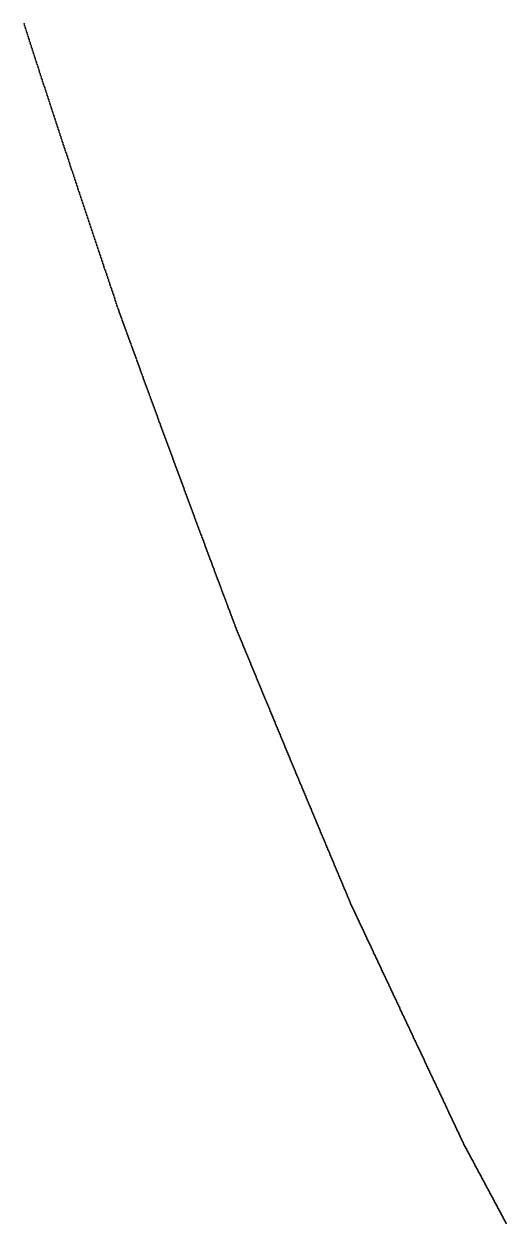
# Model space of a CAD drawing. Header units: metres. Extents: x 0 to 360, y 46 to 216.
# Drawn here: x 180 to 186.67, y 73.08 to 89.7 of the extents above; entities that cross this region are included whole.
import ezdxf

# ---------------------------------------------------------------- set-up
doc = ezdxf.new("R2010")
doc.units = ezdxf.units.M

msp = doc.modelspace()

# ---------------------------------------------------------------- linework, layer by layer
for p in [(180, 89.7), (180.007, 89.678), (180.014, 89.656), (180.021, 89.635), (180.028, 89.613), (180.035, 89.591), (180.042, 89.57), (180.049, 89.548), (180.056, 89.526), (180.063, 89.505), (180.07, 89.483), (180.077, 89.462), (180.084, 89.44), (180.091, 89.418), (180.098, 89.397), (180.105, 89.375), (180.112, 89.354), (180.119, 89.332), (180.126, 89.311), (180.133, 89.289), (180.14, 89.267), (180.147, 89.246), (180.154, 89.224), (180.161, 89.203), (180.168, 89.181), (180.175, 89.16), (180.182, 89.138), (180.189, 89.117), (180.196, 89.095), (180.203, 89.074), (180.21, 89.052), (180.216, 89.031), (180.223, 89.01), (180.23, 88.988), (180.237, 88.967), (180.244, 88.945), (180.251, 88.924), (180.258, 88.902), (180.265, 88.881), (180.272, 88.86), (180.279, 88.838), (180.286, 88.817), (180.293, 88.795), (180.3, 88.774), (180.307, 88.753), (180.314, 88.731), (180.321, 88.71), (180.328, 88.689), (180.335, 88.667), (180.342, 88.646), (180.349, 88.625), (180.356, 88.603), (180.363, 88.582), (180.37, 88.561), (180.377, 88.539), (180.384, 88.518), (180.391, 88.497), (180.398, 88.475), (180.405, 88.454), (180.412, 88.433), (180.419, 88.412), (180.426, 88.39), (180.433, 88.369), (180.44, 88.348), (180.447, 88.327), (180.454, 88.305), (180.461, 88.284), (180.468, 88.263), (180.474, 88.242), (180.481, 88.221), (180.488, 88.199), (180.495, 88.178), (180.502, 88.157), (180.509, 88.136), (180.516, 88.115), (180.523, 88.093), (180.53, 88.072), (180.537, 88.051), (180.544, 88.03), (180.551, 88.009), (180.558, 87.988), (180.565, 87.967), (180.572, 87.946), (180.579, 87.924), (180.586, 87.903), (180.593, 87.882), (180.6, 87.861), (180.607, 87.84), (180.614, 87.819), (180.621, 87.798), (180.628, 87.777), (180.634, 87.756), (180.641, 87.735), (180.648, 87.714), (180.655, 87.693), (180.662, 87.672), (180.669, 87.651), (180.676, 87.63), (180.683, 87.609), (180.69, 87.588), (180.697, 87.567), (180.704, 87.546), (180.711, 87.525), (180.718, 87.504), (180.725, 87.483), (180.732, 87.462), (180.739, 87.441), (180.746, 87.42), (180.752, 87.399), (180.759, 87.378), (180.766, 87.357), (180.773, 87.336), (180.78, 87.315), (180.787, 87.294), (180.794, 87.273), (180.801, 87.253), (180.808, 87.232), (180.815, 87.211), (180.822, 87.19), (180.829, 87.169), (180.836, 87.148), (180.843, 87.127), (180.85, 87.106), (180.856, 87.086), (180.863, 87.065), (180.87, 87.044), (180.877, 87.023), (180.884, 87.002), (180.891, 86.982), (180.898, 86.961), (180.905, 86.94), (180.912, 86.919), (180.919, 86.898), (180.926, 86.878), (180.933, 86.857), (180.94, 86.836), (180.947, 86.815), (180.953, 86.795), (180.96, 86.774), (180.967, 86.753), (180.974, 86.732), (180.981, 86.712), (180.988, 86.691), (180.995, 86.67), (181.002, 86.65), (181.009, 86.629), (181.016, 86.608), (181.023, 86.588), (181.03, 86.567), (181.036, 86.546), (181.043, 86.526), (181.05, 86.505), (181.057, 86.484), (181.064, 86.464), (181.071, 86.443), (181.078, 86.422), (181.085, 86.402), (181.092, 86.381), (181.099, 86.361), (181.106, 86.34), (181.112, 86.319), (181.119, 86.299), (181.126, 86.278), (181.133, 86.258), (181.14, 86.237), (181.147, 86.217), (181.154, 86.196), (181.161, 86.175), (181.168, 86.155), (181.175, 86.134), (181.182, 86.114), (181.188, 86.093), (181.195, 86.073), (181.202, 86.052), (181.209, 86.032), (181.216, 86.011), (181.223, 85.991), (181.23, 85.97), (181.237, 85.95), (181.244, 85.93), (181.251, 85.909), (181.257, 85.889), (181.264, 85.868), (181.271, 85.848), (181.278, 85.827), (181.285, 85.802), (181.292, 85.782), (181.299, 85.763), (181.306, 85.744), (181.313, 85.725), (181.319, 85.706), (181.326, 85.687), (181.333, 85.668), (181.34, 85.649), (181.347, 85.63), (181.354, 85.611), (181.361, 85.592), (181.368, 85.573), (181.375, 85.554), (181.381, 85.535), (181.388, 85.516), (181.395, 85.497), (181.402, 85.478), (181.409, 85.459), (181.416, 85.44), (181.423, 85.421), (181.43, 85.402), (181.437, 85.383), (181.443, 85.364), (181.45, 85.345), (181.457, 85.326), (181.464, 85.307), (181.471, 85.288), (181.478, 85.269), (181.485, 85.25), (181.492, 85.231), (181.498, 85.212), (181.505, 85.193), (181.512, 85.175), (181.519, 85.156), (181.526, 85.137), (181.533, 85.118), (181.54, 85.099), (181.547, 85.08), (181.553, 85.061), (181.56, 85.042), (181.567, 85.023), (181.574, 85.005), (181.581, 84.986), (181.588, 84.967), (181.595, 84.948), (181.602, 84.929), (181.608, 84.91), (181.615, 84.891), (181.622, 84.872), (181.629, 84.854), (181.636, 84.835), (181.643, 84.816), (181.65, 84.797), (181.656, 84.778), (181.663, 84.759), (181.67, 84.741), (181.677, 84.722), (181.684, 84.703), (181.691, 84.684), (181.698, 84.665), (181.705, 84.647), (181.711, 84.628), (181.718, 84.609), (181.725, 84.59), (181.732, 84.572), (181.739, 84.553), (181.746, 84.534), (181.753, 84.515), (181.759, 84.497), (181.766, 84.478), (181.773, 84.459), (181.78, 84.44), (181.787, 84.422), (181.794, 84.403), (181.801, 84.384), (181.807, 84.365), (181.814, 84.347), (181.821, 84.328), (181.828, 84.309), (181.835, 84.29), (181.842, 84.272), (181.848, 84.253), (181.855, 84.234), (181.862, 84.216), (181.869, 84.197), (181.876, 84.178), (181.883, 84.16), (181.89, 84.141), (181.896, 84.122), (181.903, 84.104), (181.91, 84.085), (181.917, 84.066), (181.924, 84.048), (181.931, 84.029), (181.937, 84.01), (181.944, 83.992), (181.951, 83.973), (181.958, 83.955), (181.965, 83.936), (181.972, 83.917), (181.979, 83.899), (181.985, 83.88), (181.992, 83.862), (181.999, 83.843), (182.006, 83.824), (182.013, 83.806), (182.02, 83.787), (182.026, 83.769), (182.033, 83.75), (182.04, 83.731), (182.047, 83.713), (182.054, 83.694), (182.061, 83.676), (182.067, 83.657), (182.074, 83.639), (182.081, 83.62), (182.088, 83.602), (182.095, 83.583), (182.102, 83.565), (182.108, 83.546), (182.115, 83.528), (182.122, 83.509), (182.129, 83.491), (182.136, 83.472), (182.143, 83.454), (182.149, 83.435), (182.156, 83.417), (182.163, 83.398), (182.17, 83.38), (182.177, 83.361), (182.183, 83.343), (182.19, 83.324), (182.197, 83.306), (182.204, 83.287), (182.211, 83.269), (182.218, 83.25), (182.224, 83.232), (182.231, 83.214), (182.238, 83.195), (182.245, 83.177), (182.252, 83.158), (182.258, 83.14), (182.265, 83.121), (182.272, 83.103), (182.279, 83.085), (182.286, 83.066), (182.293, 83.048), (182.299, 83.029), (182.306, 83.011), (182.313, 82.993), (182.32, 82.974), (182.327, 82.956), (182.333, 82.938), (182.34, 82.919), (182.347, 82.901), (182.354, 82.882), (182.361, 82.864), (182.367, 82.846), (182.374, 82.827), (182.381, 82.809), (182.388, 82.791), (182.395, 82.772), (182.402, 82.754), (182.408, 82.736), (182.415, 82.717), (182.422, 82.699), (182.429, 82.681), (182.436, 82.663), (182.442, 82.644), (182.449, 82.626), (182.456, 82.608), (182.463, 82.589), (182.47, 82.571), (182.476, 82.553), (182.483, 82.535), (182.49, 82.516), (182.497, 82.498), (182.504, 82.48), (182.51, 82.462), (182.517, 82.443), (182.524, 82.425), (182.531, 82.407), (182.538, 82.389), (182.544, 82.37), (182.551, 82.352), (182.558, 82.334), (182.565, 82.316), (182.572, 82.298), (182.578, 82.279), (182.585, 82.261), (182.592, 82.243), (182.599, 82.225), (182.605, 82.207), (182.612, 82.188), (182.619, 82.17), (182.626, 82.152), (182.633, 82.134), (182.639, 82.116), (182.646, 82.098), (182.653, 82.079), (182.66, 82.061), (182.667, 82.043), (182.673, 82.025), (182.68, 82.007), (182.687, 81.989), (182.694, 81.971), (182.7, 81.953), (182.707, 81.934), (182.714, 81.916), (182.721, 81.898), (182.728, 81.88), (182.734, 81.862), (182.741, 81.844), (182.748, 81.826), (182.755, 81.808), (182.762, 81.79), (182.768, 81.772), (182.775, 81.754), (182.782, 81.735), (182.789, 81.717), (182.795, 81.699), (182.802, 81.681), (182.809, 81.663), (182.816, 81.645), (182.823, 81.627), (182.829, 81.609), (182.836, 81.591), (182.843, 81.573), (182.85, 81.555), (182.856, 81.537), (182.863, 81.519), (182.87, 81.501), (182.877, 81.483), (182.883, 81.465), (182.89, 81.447), (182.897, 81.429), (182.904, 81.411), (182.911, 81.393), (182.917, 81.372), (182.924, 81.354), (182.931, 81.337), (182.938, 81.321), (182.944, 81.305), (182.951, 81.288), (182.958, 81.272), (182.965, 81.255), (182.971, 81.239), (182.978, 81.222), (182.985, 81.206), (182.992, 81.189), (182.998, 81.173), (183.005, 81.157), (183.012, 81.14), (183.019, 81.124), (183.026, 81.107), (183.032, 81.091), (183.039, 81.075), (183.046, 81.058), (183.053, 81.042), (183.059, 81.025), (183.066, 81.009), (183.073, 80.993), (183.08, 80.976), (183.086, 80.96), (183.093, 80.943), (183.1, 80.927), (183.107, 80.911), (183.113, 80.894), (183.12, 80.878), (183.127, 80.861), (183.134, 80.845), (183.14, 80.829), (183.147, 80.812), (183.154, 80.796), (183.161, 80.78), (183.167, 80.763), (183.174, 80.747), (183.181, 80.731), (183.188, 80.714), (183.194, 80.698), (183.201, 80.682), (183.208, 80.665), (183.215, 80.649), (183.221, 80.632), (183.228, 80.616), (183.235, 80.6), (183.242, 80.583), (183.248, 80.567), (183.255, 80.551), (183.262, 80.535), (183.269, 80.518), (183.275, 80.502), (183.282, 80.486), (183.289, 80.469), (183.295, 80.453), (183.302, 80.437), (183.309, 80.42), (183.316, 80.404), (183.322, 80.388), (183.329, 80.371), (183.336, 80.355), (183.343, 80.339), (183.349, 80.323), (183.356, 80.306), (183.363, 80.29), (183.37, 80.274), (183.376, 80.257), (183.383, 80.241), (183.39, 80.225), (183.397, 80.209), (183.403, 80.192), (183.41, 80.176), (183.417, 80.16), (183.423, 80.144), (183.43, 80.127), (183.437, 80.111), (183.444, 80.095), (183.45, 80.079), (183.457, 80.062), (183.464, 80.046), (183.471, 80.03), (183.477, 80.014), (183.484, 79.997), (183.491, 79.981), (183.497, 79.965), (183.504, 79.949), (183.511, 79.932), (183.518, 79.916), (183.524, 79.9), (183.531, 79.884), (183.538, 79.868), (183.545, 79.851), (183.551, 79.835), (183.558, 79.819), (183.565, 79.803), (183.571, 79.787), (183.578, 79.77), (183.585, 79.754), (183.592, 79.738), (183.598, 79.722), (183.605, 79.706), (183.612, 79.689), (183.618, 79.673), (183.625, 79.657), (183.632, 79.641), (183.639, 79.625), (183.645, 79.609), (183.652, 79.592), (183.659, 79.576), (183.665, 79.56), (183.672, 79.544), (183.679, 79.528), (183.686, 79.512), (183.692, 79.495), (183.699, 79.479), (183.706, 79.463), (183.712, 79.447), (183.719, 79.431), (183.726, 79.415), (183.733, 79.399), (183.739, 79.382), (183.746, 79.366), (183.753, 79.35), (183.759, 79.334), (183.766, 79.318), (183.773, 79.302), (183.779, 79.286), (183.786, 79.27), (183.793, 79.254), (183.8, 79.237), (183.806, 79.221), (183.813, 79.205), (183.82, 79.189), (183.826, 79.173), (183.833, 79.157), (183.84, 79.141), (183.846, 79.125), (183.853, 79.109), (183.86, 79.093), (183.867, 79.077), (183.873, 79.06), (183.88, 79.044), (183.887, 79.028), (183.893, 79.012), (183.9, 78.996), (183.907, 78.98), (183.913, 78.964), (183.92, 78.948), (183.927, 78.932), (183.934, 78.916), (183.94, 78.9), (183.947, 78.884), (183.954, 78.868), (183.96, 78.852), (183.967, 78.836), (183.974, 78.82), (183.98, 78.804), (183.987, 78.788), (183.994, 78.772), (184, 78.756), (184.007, 78.74), (184.014, 78.724), (184.021, 78.708), (184.027, 78.692), (184.034, 78.676), (184.041, 78.66), (184.047, 78.644), (184.054, 78.628), (184.061, 78.612), (184.067, 78.596), (184.074, 78.58), (184.081, 78.564), (184.087, 78.548), (184.094, 78.532), (184.101, 78.516), (184.107, 78.5), (184.114, 78.484), (184.121, 78.468), (184.127, 78.452), (184.134, 78.436), (184.141, 78.42), (184.148, 78.404), (184.154, 78.388), (184.161, 78.372), (184.168, 78.356), (184.174, 78.34), (184.181, 78.324), (184.188, 78.308), (184.194, 78.292), (184.201, 78.276), (184.208, 78.26), (184.214, 78.244), (184.221, 78.229), (184.228, 78.213), (184.234, 78.197), (184.241, 78.181), (184.248, 78.165), (184.254, 78.149), (184.261, 78.133), (184.268, 78.117), (184.274, 78.101), (184.281, 78.085), (184.288, 78.069), (184.294, 78.054), (184.301, 78.038), (184.308, 78.022), (184.314, 78.006), (184.321, 77.99), (184.328, 77.974), (184.334, 77.958), (184.341, 77.942), (184.348, 77.926), (184.354, 77.911), (184.361, 77.895), (184.368, 77.879), (184.374, 77.863), (184.381, 77.847), (184.388, 77.831), (184.394, 77.815), (184.401, 77.8), (184.408, 77.784), (184.414, 77.768), (184.421, 77.752), (184.428, 77.736), (184.434, 77.72), (184.441, 77.705), (184.448, 77.689), (184.454, 77.673), (184.461, 77.657), (184.468, 77.641), (184.474, 77.626), (184.481, 77.61), (184.488, 77.594), (184.494, 77.578), (184.501, 77.562), (184.508, 77.546), (184.514, 77.529), (184.521, 77.512), (184.527, 77.498), (184.534, 77.484), (184.541, 77.469), (184.547, 77.455), (184.554, 77.441), (184.561, 77.427), (184.567, 77.413), (184.574, 77.398), (184.581, 77.384), (184.587, 77.37), (184.594, 77.356), (184.601, 77.342), (184.607, 77.328), (184.614, 77.313), (184.621, 77.299), (184.627, 77.285), (184.634, 77.271), (184.641, 77.257), (184.647, 77.243), (184.654, 77.229), (184.66, 77.214), (184.667, 77.2), (184.674, 77.186), (184.68, 77.172), (184.687, 77.158), (184.694, 77.144), (184.7, 77.129), (184.707, 77.115), (184.714, 77.101), (184.72, 77.087), (184.727, 77.073), (184.734, 77.059), (184.74, 77.045), (184.747, 77.03), (184.753, 77.016), (184.76, 77.002), (184.767, 76.988), (184.773, 76.974), (184.78, 76.96), (184.787, 76.946), (184.793, 76.931), (184.8, 76.917), (184.807, 76.903), (184.813, 76.889), (184.82, 76.875), (184.826, 76.861), (184.833, 76.847), (184.84, 76.833), (184.846, 76.818), (184.853, 76.804), (184.86, 76.79), (184.866, 76.776), (184.873, 76.762), (184.879, 76.748), (184.886, 76.734), (184.893, 76.72), (184.899, 76.705), (184.906, 76.691), (184.913, 76.677), (184.919, 76.663), (184.926, 76.649), (184.933, 76.635), (184.939, 76.621), (184.946, 76.607), (184.952, 76.592), (184.959, 76.578), (184.966, 76.564), (184.972, 76.55), (184.979, 76.536), (184.986, 76.522), (184.992, 76.508), (184.999, 76.494), (185.005, 76.48), (185.012, 76.466), (185.019, 76.451), (185.025, 76.437), (185.032, 76.423), (185.038, 76.409), (185.045, 76.395), (185.052, 76.381), (185.058, 76.367), (185.065, 76.353), (185.072, 76.339), (185.078, 76.325), (185.085, 76.31), (185.091, 76.296), (185.098, 76.282), (185.105, 76.268), (185.111, 76.254), (185.118, 76.24), (185.125, 76.226), (185.131, 76.212), (185.138, 76.198), (185.144, 76.184), (185.151, 76.17), (185.158, 76.156), (185.164, 76.142), (185.171, 76.127), (185.177, 76.113), (185.184, 76.099), (185.191, 76.085), (185.197, 76.071), (185.204, 76.057), (185.21, 76.043), (185.217, 76.029), (185.224, 76.015), (185.23, 76.001), (185.237, 75.987), (185.243, 75.973), (185.25, 75.959), (185.257, 75.945), (185.263, 75.931), (185.27, 75.916), (185.277, 75.902), (185.283, 75.888), (185.29, 75.874), (185.296, 75.86), (185.303, 75.846), (185.31, 75.832), (185.316, 75.818), (185.323, 75.804), (185.329, 75.79), (185.336, 75.776), (185.343, 75.762), (185.349, 75.748), (185.356, 75.734), (185.362, 75.72), (185.369, 75.706), (185.376, 75.692), (185.382, 75.678), (185.389, 75.664), (185.395, 75.65), (185.402, 75.636), (185.409, 75.622), (185.415, 75.608), (185.422, 75.594), (185.428, 75.58), (185.435, 75.566), (185.441, 75.552), (185.448, 75.537), (185.455, 75.523), (185.461, 75.509), (185.468, 75.495), (185.474, 75.481), (185.481, 75.467), (185.488, 75.453), (185.494, 75.439), (185.501, 75.425), (185.507, 75.411), (185.514, 75.397), (185.521, 75.383), (185.527, 75.369), (185.534, 75.355), (185.54, 75.341), (185.547, 75.327), (185.554, 75.313), (185.56, 75.299), (185.567, 75.285), (185.573, 75.271), (185.58, 75.257), (185.586, 75.243), (185.593, 75.229), (185.6, 75.215), (185.606, 75.201), (185.613, 75.187), (185.619, 75.173), (185.626, 75.159), (185.633, 75.145), (185.639, 75.131), (185.646, 75.117), (185.652, 75.103), (185.659, 75.09), (185.665, 75.076), (185.672, 75.062), (185.679, 75.048), (185.685, 75.034), (185.692, 75.02), (185.698, 75.006), (185.705, 74.992), (185.711, 74.978), (185.718, 74.964), (185.725, 74.95), (185.731, 74.936), (185.738, 74.922), (185.744, 74.908), (185.751, 74.894), (185.758, 74.88), (185.764, 74.866), (185.771, 74.852), (185.777, 74.838), (185.784, 74.824), (185.79, 74.81), (185.797, 74.796), (185.804, 74.782), (185.81, 74.768), (185.817, 74.754), (185.823, 74.741), (185.83, 74.727), (185.836, 74.713), (185.843, 74.699), (185.849, 74.685), (185.856, 74.671), (185.863, 74.657), (185.869, 74.643), (185.876, 74.629), (185.882, 74.615), (185.889, 74.601), (185.895, 74.587), (185.902, 74.573), (185.909, 74.559), (185.915, 74.545), (185.922, 74.532), (185.928, 74.518), (185.935, 74.504), (185.941, 74.49), (185.948, 74.476), (185.955, 74.462), (185.961, 74.448), (185.968, 74.434), (185.974, 74.42), (185.981, 74.406), (185.987, 74.392), (185.994, 74.379), (186, 74.365), (186.007, 74.351), (186.014, 74.337), (186.02, 74.323), (186.027, 74.309), (186.033, 74.295), (186.04, 74.281), (186.046, 74.267), (186.053, 74.253), (186.059, 74.24), (186.066, 74.226), (186.073, 74.212), (186.079, 74.198), (186.086, 74.182), (186.092, 74.169), (186.099, 74.156), (186.105, 74.144), (186.112, 74.132), (186.118, 74.12), (186.125, 74.108), (186.132, 74.095), (186.138, 74.083), (186.145, 74.071), (186.151, 74.059), (186.158, 74.046), (186.164, 74.034), (186.171, 74.022), (186.177, 74.01), (186.184, 73.998), (186.19, 73.985), (186.197, 73.973), (186.204, 73.961), (186.21, 73.949), (186.217, 73.937), (186.223, 73.924), (186.23, 73.912), (186.236, 73.9), (186.243, 73.888), (186.249, 73.876), (186.256, 73.863), (186.262, 73.851), (186.269, 73.839), (186.276, 73.827), (186.282, 73.815), (186.289, 73.802), (186.295, 73.79), (186.302, 73.778), (186.308, 73.766), (186.315, 73.753), (186.321, 73.741), (186.328, 73.729), (186.334, 73.717), (186.341, 73.705), (186.347, 73.692), (186.354, 73.68), (186.361, 73.668), (186.367, 73.656), (186.374, 73.644), (186.38, 73.631), (186.387, 73.619), (186.393, 73.607), (186.4, 73.595), (186.406, 73.582), (186.413, 73.57), (186.419, 73.558), (186.426, 73.546), (186.432, 73.534), (186.439, 73.521), (186.446, 73.509), (186.452, 73.497), (186.459, 73.485), (186.465, 73.473), (186.472, 73.46), (186.478, 73.448), (186.485, 73.436), (186.491, 73.424), (186.498, 73.411), (186.504, 73.399), (186.511, 73.387), (186.517, 73.375), (186.524, 73.363), (186.53, 73.35), (186.537, 73.338), (186.543, 73.326), (186.55, 73.314), (186.557, 73.301), (186.563, 73.289), (186.57, 73.277), (186.576, 73.265), (186.583, 73.253), (186.589, 73.24), (186.596, 73.228), (186.602, 73.216), (186.609, 73.204), (186.615, 73.191), (186.622, 73.179), (186.628, 73.167), (186.635, 73.155), (186.641, 73.143), (186.648, 73.13), (186.654, 73.118), (186.661, 73.106), (186.667, 73.094), (186.674, 73.081)]:
    msp.add_point(p)

doc.saveas('drawing.dxf')
